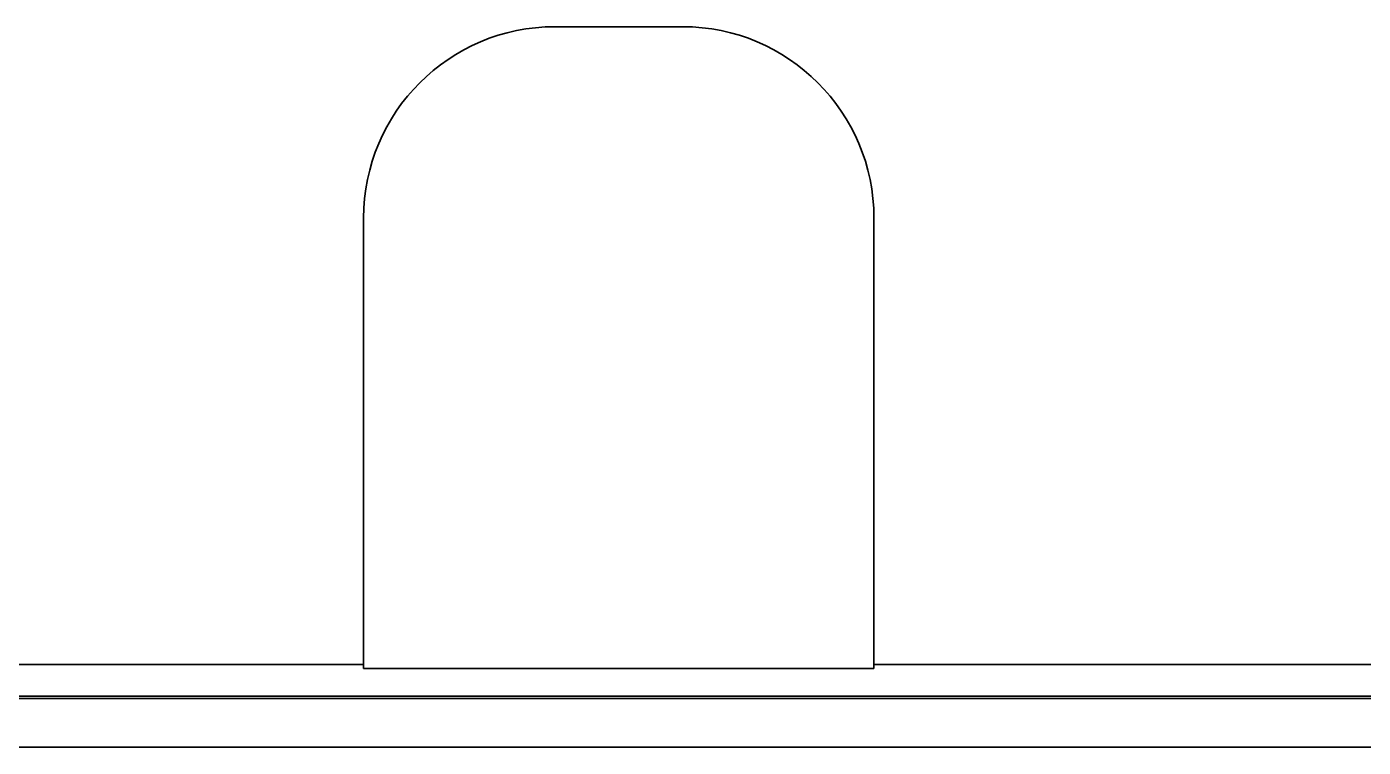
# Model space of a CAD drawing. Header units: millimetres. Extents: x 158 to 1533, y 732 to 1642.
# Drawn here: x 535.98 to 556.93, y 1053.35 to 1064.65 of the extents above; entities that cross this region are included whole.
import ezdxf

# ---------------------------------------------------------------- set-up
doc = ezdxf.new("R2010")
doc.units = ezdxf.units.MM
doc.layers.add('1', color=7, linetype='Continuous', true_color=0xffffff)

msp = doc.modelspace()

# ---------------------------------------------------------------- linework, layer by layer
at = {"layer": '1', "color": 7, "linetype": 'Continuous', "lineweight": 35}
for p, q in [((546.257, 1064.655), (544.257, 1064.655)), ((541.257, 1061.655), (541.257, 1054.655)), ((549.257, 1054.655), (549.257, 1061.655)), ((541.257, 1054.655), (524.257, 1054.655)), ((541.257, 1054.592), (541.257, 1054.655)), ((549.257, 1054.592), (541.257, 1054.592)), ((549.257, 1054.655), (549.257, 1054.592)), ((566.257, 1054.655), (549.257, 1054.655)), ((480.615, 1054.117), (566.137, 1054.117)), ((480.626, 1054.157), (566.126, 1054.157)), ((566.166, 1053.354), (480.586, 1053.354))]:
    msp.add_line(p, q, dxfattribs=at)
for centre, start, end in [((544.257, 1061.655), 90, 180), ((546.257, 1061.655), 0, 90)]:
    msp.add_arc(centre, 3, start, end, dxfattribs=at)

doc.saveas('drawing.dxf')
